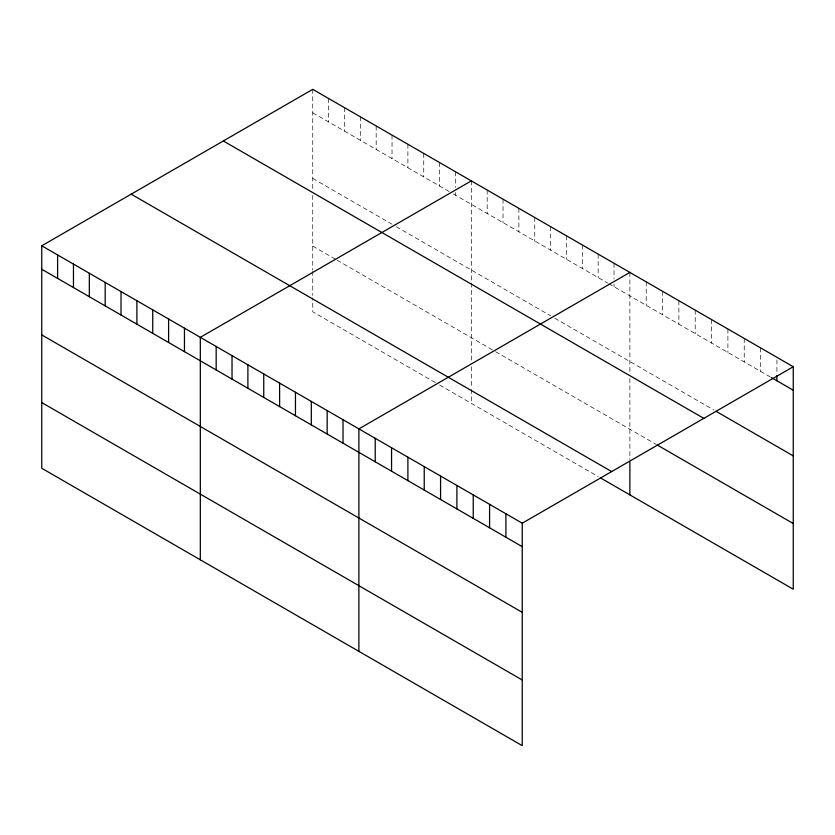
<?xml version="1.0" encoding="UTF-8"?>
<svg xmlns="http://www.w3.org/2000/svg" width="835" height="835" viewBox="0 0 835 835"><rect width="100%" height="100%" fill="white"/><g stroke="black" fill="none" stroke-linecap="round" stroke-linejoin="round"><path stroke-width="0.63" stroke-dasharray="4.17 3.13" d="M312.749 112.798L449.115 191.528M453.342 193.96L607.682 283.075M608.736 283.681L770.381 377.002M312.749 178.46L392.033 224.239M396.26 226.682L550.599 315.787M554.826 318.229L713.748 409.975M312.749 246.127L336.004 259.549M337.058 260.165L494.57 351.097M495.625 351.712L656.018 444.314M435.369 382.587L312.749 311.799L312.749 297.907M439.596 385.029L598.163 476.576M776.915 359.916L776.915 374.257M760.581 347.882L760.581 371.345M744.235 338.446L744.235 361.91M727.901 329.021L727.901 352.485M711.566 319.586L711.566 343.049M695.231 310.15L695.231 333.614M678.886 300.725L678.886 324.189M662.552 291.29L662.552 314.753M646.217 281.854L646.217 305.318M629.882 272.429L629.882 373.266M629.882 378.474L629.882 459.532M614.028 263.265L614.028 278.911M614.028 284.13L614.028 286.729M598.163 254.111L598.163 277.575M582.308 244.958L582.308 268.421M566.454 235.804L566.454 259.267M550.599 226.65L550.599 250.114M534.744 217.497L534.744 240.96M518.879 208.343L518.879 231.806M503.025 199.189L503.025 222.653M487.17 190.036L487.17 213.499M471.316 180.882L471.316 281.719M471.316 283.023L471.316 361.67M471.316 366.722L471.316 386.929M471.316 389.454L471.316 403.347M455.461 171.728L455.461 187.364M455.461 192.582L455.461 195.181M439.596 162.564L439.596 186.028M423.742 153.41L423.742 176.874M407.887 144.257L407.887 167.72M392.033 135.103L392.033 158.566M376.178 125.949L376.178 149.413M360.313 116.796L360.313 140.259M344.458 107.642L344.458 131.105M328.604 98.488L328.604 121.952M312.749 89.335L312.749 190.171M312.749 195.38L312.749 270.123M312.749 271.385L312.749 295.381"/><path stroke-width="1.25" d="M41.75 245.793L522.251 523.201L522.251 745.665L41.75 468.258L41.75 245.793L312.749 89.335L793.25 366.742L793.25 589.207L600.281 477.797M471.316 180.882L200.316 337.34L200.316 559.805M629.882 272.429L358.883 428.887L358.883 651.352M522.251 523.201L793.25 366.742M771.467 377.629L793.25 390.206M715.919 411.237L793.25 455.879M223.321 140.958L703.822 418.377M657.103 444.94L793.25 523.535M131.179 194.158L611.679 471.577M41.75 269.256L522.251 546.664M41.75 334.918L522.251 612.337M41.75 402.585L522.251 680.003M776.915 375.562L776.915 380.781M629.882 462.058L629.882 494.894M505.916 513.775L505.916 537.239M489.581 504.34L489.581 527.803M473.236 494.904L473.236 518.368M456.902 485.479L456.902 508.943M440.567 476.044L440.567 499.507M424.232 466.608L424.232 490.072M407.897 457.183L407.897 480.647M391.552 447.748L391.552 471.211M375.218 438.312L375.218 461.776M343.028 419.734L343.028 443.187M327.163 410.57L327.163 434.033M311.309 401.416L311.309 424.879M295.454 392.262L295.454 415.726M279.6 383.108L279.6 406.572M263.745 373.955L263.745 397.418M247.891 364.801L247.891 388.265M232.026 355.647L232.026 379.111M216.171 346.494L216.171 369.957M184.462 328.186L184.462 351.639M168.607 319.022L168.607 342.486M152.742 309.868L152.742 333.332M136.888 300.715L136.888 324.178M121.033 291.561L121.033 315.025M105.179 282.407L105.179 305.871M89.324 273.254L89.324 296.717M73.459 264.1L73.459 287.564M57.605 254.946L57.605 278.41"/></g></svg>
